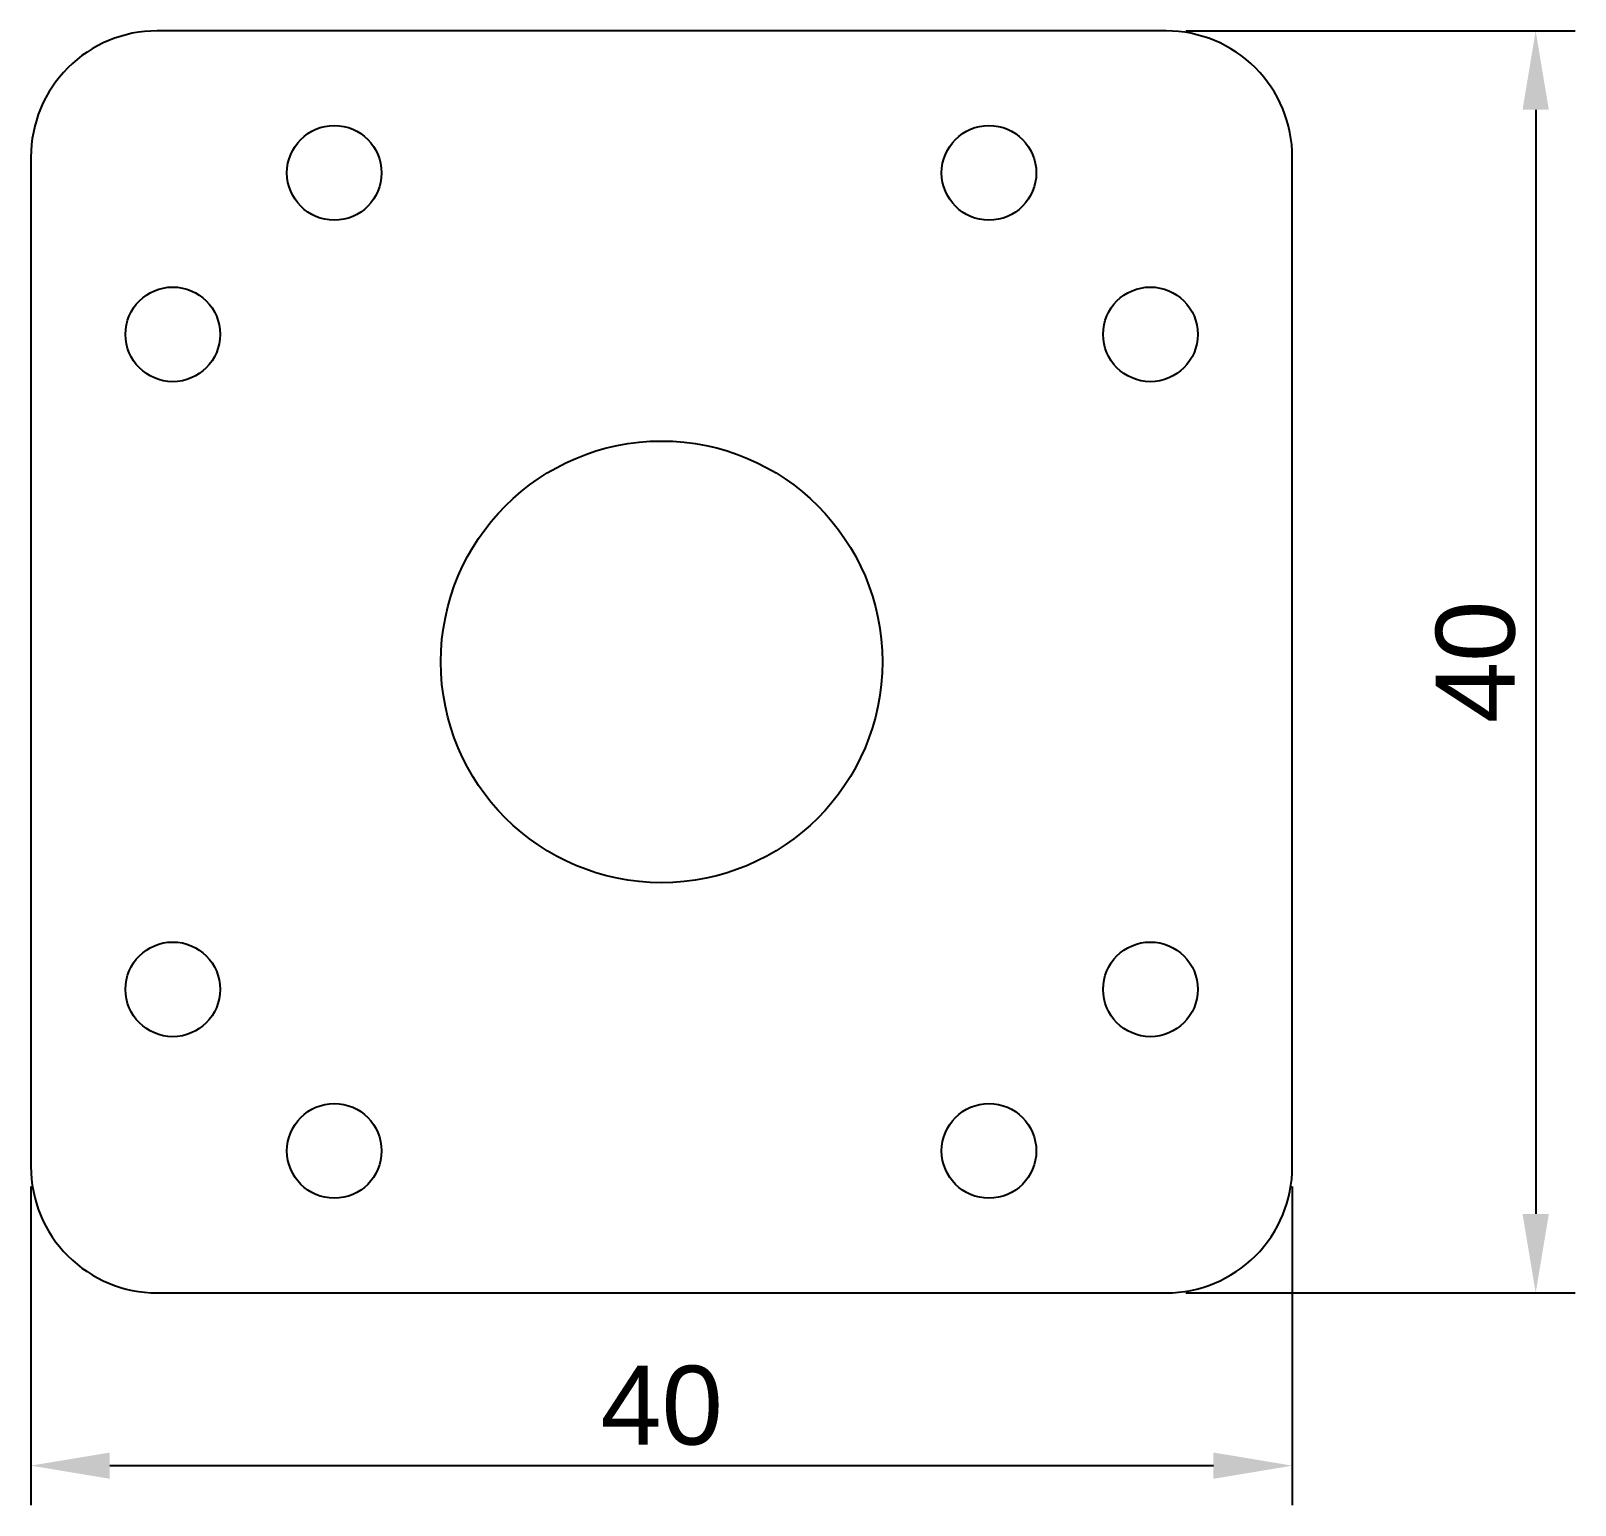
# Model space of a CAD drawing. Header units: millimetres. Extents: x 43.4 to 92.3, y 34.9 to 81.6.
import ezdxf

# ---------------------------------------------------------------- set-up
doc = ezdxf.new("R2010")
doc.units = ezdxf.units.MM
doc.styles.get("Standard").update_dxf_attribs({"font": 'arial.ttf'})
doc.dimstyles.new('ISO-25', dxfattribs={"dimtxt": 2.5, "dimasz": 2.5, "dimexe": 1.25, "dimexo": 0.625, "dimtad": 1, "dimtxsty": 'Standard', "dimcen": 2.5, "dimadec": 0, "dimazin": 0, "dimtfac": 1, "dimtmove": 0, "dimatfit": 3, "dimfxl": 1, "dimarcsym": 0})

# ---------------------------------------------------------------- blocks, each defined once
blk = doc.blocks.new('*D1')
at = {"color": 0, "lineweight": -2}
for p, q in [((79.981, 81.6), (92.323, 81.6)), ((91.073, 79.1), (91.073, 44.1)), ((79.981, 41.6), (92.323, 41.6))]:
    blk.add_line(p, q, dxfattribs=at)
at = {"color": 0}
for points in [[(91.49, 79.1), (90.657, 79.1), (91.073, 81.6)], [(90.657, 44.1), (91.49, 44.1), (91.073, 41.6)]]:
    blk.add_solid(points, dxfattribs=at)
at = {"layer": 'Defpoints', "color": 0}
for p in [(79.356, 81.6), (79.356, 41.6), (91.073, 41.6)]:
    blk.add_point(p, dxfattribs=at)
at = {"color": 0, "insert": (89.173, 61.6), "char_height": 2.5, "attachment_point": 5, "rotation": 90}
blk.add_mtext('40', dxfattribs=at)
blk = doc.blocks.new('*D2')
at = {"color": 0, "lineweight": -2}
for p, q in [((43.356, 44.975), (43.356, 34.873)), ((83.356, 44.975), (83.356, 34.873)), ((45.856, 36.123), (80.856, 36.123))]:
    blk.add_line(p, q, dxfattribs=at)
at = {"color": 0}
for points in [[(45.856, 36.539), (45.856, 35.706), (43.356, 36.123)], [(80.856, 35.706), (80.856, 36.539), (83.356, 36.123)]]:
    blk.add_solid(points, dxfattribs=at)
at = {"layer": 'Defpoints', "color": 0}
for p in [(43.356, 45.6), (83.356, 45.6), (83.356, 36.123)]:
    blk.add_point(p, dxfattribs=at)
at = {"color": 0, "insert": (63.356, 38.023), "char_height": 2.5, "attachment_point": 5}
blk.add_mtext('40', dxfattribs=at)

msp = doc.modelspace()

# ---------------------------------------------------------------- linework, layer by layer
msp.add_lwpolyline([(79.356, 41.6, 0.414214), (83.356, 45.6), (83.356, 77.6, 0.414214), (79.356, 81.6), (47.356, 81.6, 0.414214), (43.356, 77.6), (43.356, 45.6, 0.414214), (47.356, 41.6)], format="xyb", close=True)
for centre, radius in [((52.976, 77.1), 1.5), ((73.736, 77.1), 1.5), ((47.856, 71.98), 1.5), ((78.856, 71.98), 1.5), ((63.356, 61.6), 7), ((47.856, 51.22), 1.5), ((78.856, 51.22), 1.5), ((52.976, 46.1), 1.5), ((73.736, 46.1), 1.5)]:
    msp.add_circle(centre, radius)

# ---------------------------------------------------------------- dimensions: what is measured, and where the dimension line sits
dim = msp.add_linear_dim(base=(91.073, 41.6), p1=(79.356, 81.6), p2=(79.356, 41.6), angle=90, dimstyle='ISO-25')
dim.commit()
dim.dimension.update_dxf_attribs({"geometry": '*D1', "text_midpoint": (89.173, 61.6)})
dim = msp.add_linear_dim(base=(83.356, 36.123), p1=(43.356, 45.6), p2=(83.356, 45.6), dimstyle='ISO-25')
dim.commit()
dim.dimension.update_dxf_attribs({"geometry": '*D2', "text_midpoint": (63.356, 38.023)})

doc.saveas('drawing.dxf')
